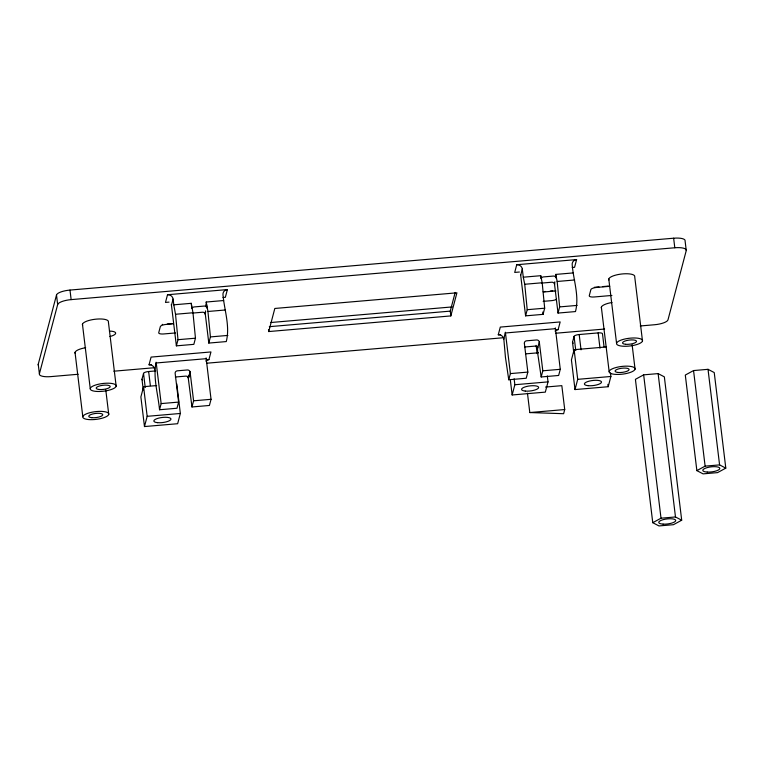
<?xml version="1.0" encoding="UTF-8"?>
<svg xmlns="http://www.w3.org/2000/svg" width="764" height="764" viewBox="0 0 764 764"><rect width="100%" height="100%" fill="white"/><g stroke="black" fill="none" stroke-linecap="round" stroke-linejoin="round"><path stroke-width="1.15" d="M206.108 357.924L211.045 399.305L209.422 405.464L191.965 406.964L188.078 376.642M555.323 327.918L560.27 369.308L558.646 375.468L541.179 376.967L537.885 354.611L537.388 346.722M205.564 311.483L205.335 314.405L208.801 343.074L226.268 341.575C230.222 326.276 224.349 310.26 222.973 294.799A5.042 4.785 14.8 0 1 227.385 289.585L167.517 294.732L165.482 302.429L169.006 302.124M205.335 314.405L205.545 310.891M205.879 306.459L206.041 304.244M519.405 272.022L514.707 272.423L516.731 264.726L576.6 259.588A5.042 4.785 14.8 0 0 572.188 264.793C573.458 280.273 579.504 296.26 575.483 311.569L558.026 313.068L554.549 284.399L554.855 281.801M524.562 347.037A2.521 2.387 14.8 0 1 524.954 346.98L534.924 346.121A2.521 2.387 14.8 0 1 537.684 348.107L539.308 341.947A2.521 2.387 14.8 0 0 536.548 339.961L526.577 340.82A2.521 2.387 14.8 0 0 524.352 343.237L524.352 343.237M156.095 362.222C152.848 377.712 158.1 394.109 159.533 409.752L176.99 408.253L178.614 402.093L175.137 373.233A2.521 2.387 14.8 0 1 177.353 370.817L187.333 369.967A2.521 2.387 14.8 0 1 190.083 371.953L188.46 378.113A2.521 2.387 14.8 0 0 185.709 376.127L175.73 376.977A2.521 2.387 14.8 0 0 175.348 377.044M78.186 374.264L50.854 376.614A12.596 3.724 -6.9 0 1 39.394 373.835L38.238 364.275L56.507 294.99A12.596 3.724 -6.9 0 1 69.992 290.072L673.638 238.206A12.596 3.724 -6.9 0 1 685.098 240.985L686.253 250.544L667.994 319.829A12.596 3.724 -6.9 0 1 654.509 324.748L640.251 325.97M39.394 373.835L57.663 304.549L56.507 294.99M143.26 389.831L141.98 379.25L143.527 373.395A4.785 1.413 -6.9 0 1 148.646 371.524L155.76 370.912M154.614 369.136A5.042 4.785 14.8 0 0 149.047 364.791L151.081 357.094L210.95 351.946L208.916 359.643A5.042 4.785 14.8 0 0 205.812 361.066M156.62 385.572L143.584 386.699L140.882 396.936L144.472 426.56L177.649 423.714L180.342 413.467L176.761 383.843M173.084 299.077L173.781 304.817L191.239 303.318L192.977 312.762L195.46 338.194L193.836 344.354L176.379 345.853L171.461 305.237L173.084 299.077A5.042 4.785 14.8 0 0 167.517 294.732M144.472 426.56L147.165 416.323L143.584 386.699M159.533 409.752L161.156 403.593L156.238 362.976L206.127 358.688M176.379 345.853L178.002 339.693L175.51 314.262L173.781 304.817M191.965 406.964L193.588 400.813L190.083 371.953M208.801 343.074L210.425 336.914L207.942 311.483L206.204 302.028L223.661 300.529M227.385 289.585L225.351 297.291L223.002 297.492M268.737 331.557L274.82 308.465L456.92 292.813L450.827 315.914L268.737 331.557L268.508 329.647M450.827 315.914L450.254 311.129L455.182 292.44M524.371 343.418L527.838 372.097L526.215 378.247L508.757 379.756L505.453 357.399L503.839 339.13A5.042 4.785 14.8 0 0 498.271 334.785L500.296 327.087L560.165 321.94L558.14 329.637A5.042 4.785 14.8 0 0 555.036 331.06M503.839 339.13L505.319 332.216M522.299 269.081L523.283 277.198L540.75 275.699L542.192 282.766L544.675 308.198L543.061 314.357L525.594 315.857L520.676 275.241L522.299 269.081A5.042 4.785 14.8 0 0 516.731 264.726M508.757 379.756L510.381 373.596L505.462 332.98L555.352 328.692M525.594 315.857L527.217 309.697L524.734 284.265L523.283 277.198M547.301 375.955L548.027 381.885L545.324 392.123L512.147 394.969L514.85 384.731L514.134 378.81M541.179 376.967L542.803 370.807L539.308 341.947M558.026 313.068L559.649 306.908L557.157 281.477L555.714 274.419L573.172 272.92M576.6 259.588L574.576 267.285L572.226 267.486M573.802 352.844L572.522 342.253L574.06 336.408A4.785 1.413 -6.9 0 1 579.188 334.536L598.145 332.903A4.785 1.413 -6.9 0 1 602.5 333.963L604.066 346.904M606.11 346.961L574.117 349.702L571.424 359.949L575.005 389.573L608.182 386.718L610.885 376.48L610.455 372.928M545.525 387.061L561.826 385.658L564.72 409.552L563.622 413.706L529.796 412.55L527.456 393.212M575.005 389.573L577.708 379.336L574.117 349.702M554.549 284.399L554.607 283.912M190.112 372.135L188.46 378.113L188.221 376.098M643.66 374.847L635.409 379.336L652.762 522.691L658.969 525.938L673.437 524.696L681.698 520.208L664.346 376.853L658.129 373.606L643.66 374.847L661.013 518.202L652.762 522.691M693.55 370.569L685.298 375.057L696.864 470.624L703.081 473.871L717.549 472.62L725.8 468.131L714.235 372.565L708.018 369.318L693.55 370.569L705.115 466.135L696.864 470.624M57.663 304.549A12.596 3.724 -6.9 0 1 71.147 299.622L674.803 247.765A12.596 3.724 -6.9 0 1 686.253 250.544M175.51 314.262L192.977 312.762M207.942 311.483L225.399 309.983M524.734 284.265L542.192 282.766M557.157 281.477L574.624 279.977M192.576 313.087L202.546 312.228A2.521 2.387 14.8 0 1 205.306 314.214M541.791 283.081L551.77 282.222A2.521 2.387 14.8 0 1 554.521 284.208M167.297 323.993L171.995 323.592M543.194 291.695L545.544 291.495M594.316 287.312L599.014 286.901M602.529 286.605L608.402 286.099M173.323 323.802L166.275 324.404A5.539 1.643 -6.9 0 0 160.345 326.572L158.721 332.732A5.539 1.643 -6.9 0 0 163.763 333.954L175.5 332.942M543.347 292.01L553.91 291.103A5.539 1.643 -6.9 0 1 555.972 291.055M609.729 286.309L596.818 287.417A5.539 1.643 -6.9 0 0 590.878 289.585L589.254 295.744A5.539 1.643 -6.9 0 0 594.296 296.967L611.907 295.448M270.494 322.542L452.269 306.918M543.175 301.36L551.398 300.653A5.539 1.643 -6.9 0 0 556.526 299.307M269.339 326.677L450.254 311.129M178.002 339.693L195.46 338.194M210.425 336.914L227.892 335.415M527.217 309.697L544.675 308.198M559.649 306.908L577.106 305.409M149.047 364.791L151.396 364.59M206.566 359.844L208.916 359.643M498.271 334.785L500.621 334.584M555.791 329.847L558.14 329.637M113.836 371.199L154.232 367.732M206.519 363.234L503.591 337.717M555.877 333.219L604.601 329.036M525.479 353.885L538.515 352.767M161.156 403.593L178.614 402.093M193.588 400.813L211.045 399.305M510.381 373.596L527.838 372.097M542.803 370.807L560.27 369.308M147.165 416.323L180.342 413.467M514.85 384.731L548.027 381.885M577.708 379.336L610.885 376.48M529.796 412.55L564.72 409.552M705.115 466.135L719.583 464.894L725.8 468.131M661.013 518.202L675.481 516.961L681.698 520.208M109.414 331.099L111.343 331.184A10.075 2.98 -6.9 0 1 109.94 336.523M520.523 274.515L520.676 275.241M171.298 304.521L171.461 305.237M540.75 275.699L541.084 278.43M708.018 369.318L719.583 464.894M673.638 238.206L674.803 247.765M658.129 373.606L675.481 516.961M642.495 341.011A13.103 3.877 -6.9 0 0 623.949 339.216A13.103 3.877 -6.9 0 0 622.125 346.149A13.103 3.877 -6.9 0 0 642.495 341.011L634.722 276.788A13.103 3.877 -6.9 0 0 621.103 274.075A13.103 3.877 -6.9 0 0 608.946 280.016M632.105 344.669L635.065 369.184A13.103 3.877 -6.9 0 1 614.695 374.322A13.103 3.877 -6.9 0 1 616.529 367.388A13.103 3.877 -6.9 0 1 635.065 369.184M608.784 279.013L616.558 343.237M601.354 307.195L609.128 371.419M607.896 384.349L608.182 386.718M598.145 332.903L599.998 348.193M579.188 334.536L581.041 349.826M574.06 336.408L575.769 350.523M542.774 312.056L543.061 314.357M536.137 345.366L537.14 353.598M510.285 379.565L512.147 394.969M191.239 303.318L191.85 308.331M148.646 371.524L150.355 385.639M143.527 373.395L145.227 387.51M116.166 386.231A13.103 3.877 -6.9 0 0 97.63 384.435A13.103 3.877 -6.9 0 0 95.796 391.369A13.103 3.877 -6.9 0 0 116.166 386.231L108.402 322.007A13.103 3.877 -6.9 0 0 94.784 319.295A13.103 3.877 -6.9 0 0 82.627 325.235M105.776 389.888L108.746 414.403A13.103 3.877 -6.9 0 1 88.376 419.541A13.103 3.877 -6.9 0 1 90.2 412.608A13.103 3.877 -6.9 0 1 108.746 414.403M82.455 324.232L90.228 388.456M69.992 290.072L71.147 299.622M75.034 352.414L82.799 416.638M206.204 302.028L206.929 308.054A2.521 2.387 14.8 0 0 204.169 306.068L194.199 306.927A2.521 2.387 14.8 0 0 192.127 308.417M555.714 274.419L556.144 278.048A2.521 2.387 14.8 0 0 553.394 276.062L543.414 276.921A2.521 2.387 14.8 0 0 541.284 278.593M537.464 346.293L537.684 348.107M601.526 308.188A13.103 3.877 -6.9 0 1 611.983 302.496M75.197 353.407A13.103 3.877 -6.9 0 1 85.663 347.716M552.783 290.692A5.539 1.643 -6.9 0 1 550.242 291.094M162.608 324.394A5.539 1.643 -6.9 0 1 162.178 324.433M38.534 365.412A12.596 3.724 -6.9 0 1 38.238 364.275M573.401 343.112A4.785 1.413 -6.9 0 1 572.522 342.253M142.476 379.947A4.785 1.413 -6.9 0 1 141.98 379.25M663.095 524.133A8.566 2.531 -6.9 0 0 675.729 520.465A8.566 2.531 -6.9 0 0 662.846 519.749A8.566 2.531 -6.9 0 0 663.095 524.133M707.206 472.066A8.566 2.531 -6.9 0 0 719.841 468.399A8.566 2.531 -6.9 0 0 706.948 467.673A8.566 2.531 -6.9 0 0 707.206 472.066M99.215 389.506A7.057 2.082 -6.9 0 0 110.188 386.746A7.057 2.082 -6.9 0 0 100.199 385.772A7.057 2.082 -6.9 0 0 99.215 389.506M91.785 417.688A7.057 2.082 -6.9 0 0 102.758 414.919A7.057 2.082 -6.9 0 0 92.769 413.954A7.057 2.082 -6.9 0 0 91.785 417.688M618.114 372.469A7.057 2.082 -6.9 0 0 629.078 369.7A7.057 2.082 -6.9 0 0 619.098 368.735A7.057 2.082 -6.9 0 0 618.114 372.469M625.544 344.287A7.057 2.082 -6.9 0 0 636.507 341.527A7.057 2.082 -6.9 0 0 626.528 340.563A7.057 2.082 -6.9 0 0 625.544 344.287M588.079 385.677A8.614 2.55 -6.9 0 0 601.478 382.296A8.614 2.55 -6.9 0 0 589.283 381.112A8.614 2.55 -6.9 0 0 588.079 385.677M525.221 391.072A8.614 2.55 -6.9 0 0 538.62 387.692A8.614 2.55 -6.9 0 0 526.425 386.517A8.614 2.55 -6.9 0 0 525.221 391.072M157.537 422.664A8.614 2.55 -6.9 0 0 170.935 419.283A8.614 2.55 -6.9 0 0 158.74 418.099A8.614 2.55 -6.9 0 0 157.537 422.664"/></g></svg>
